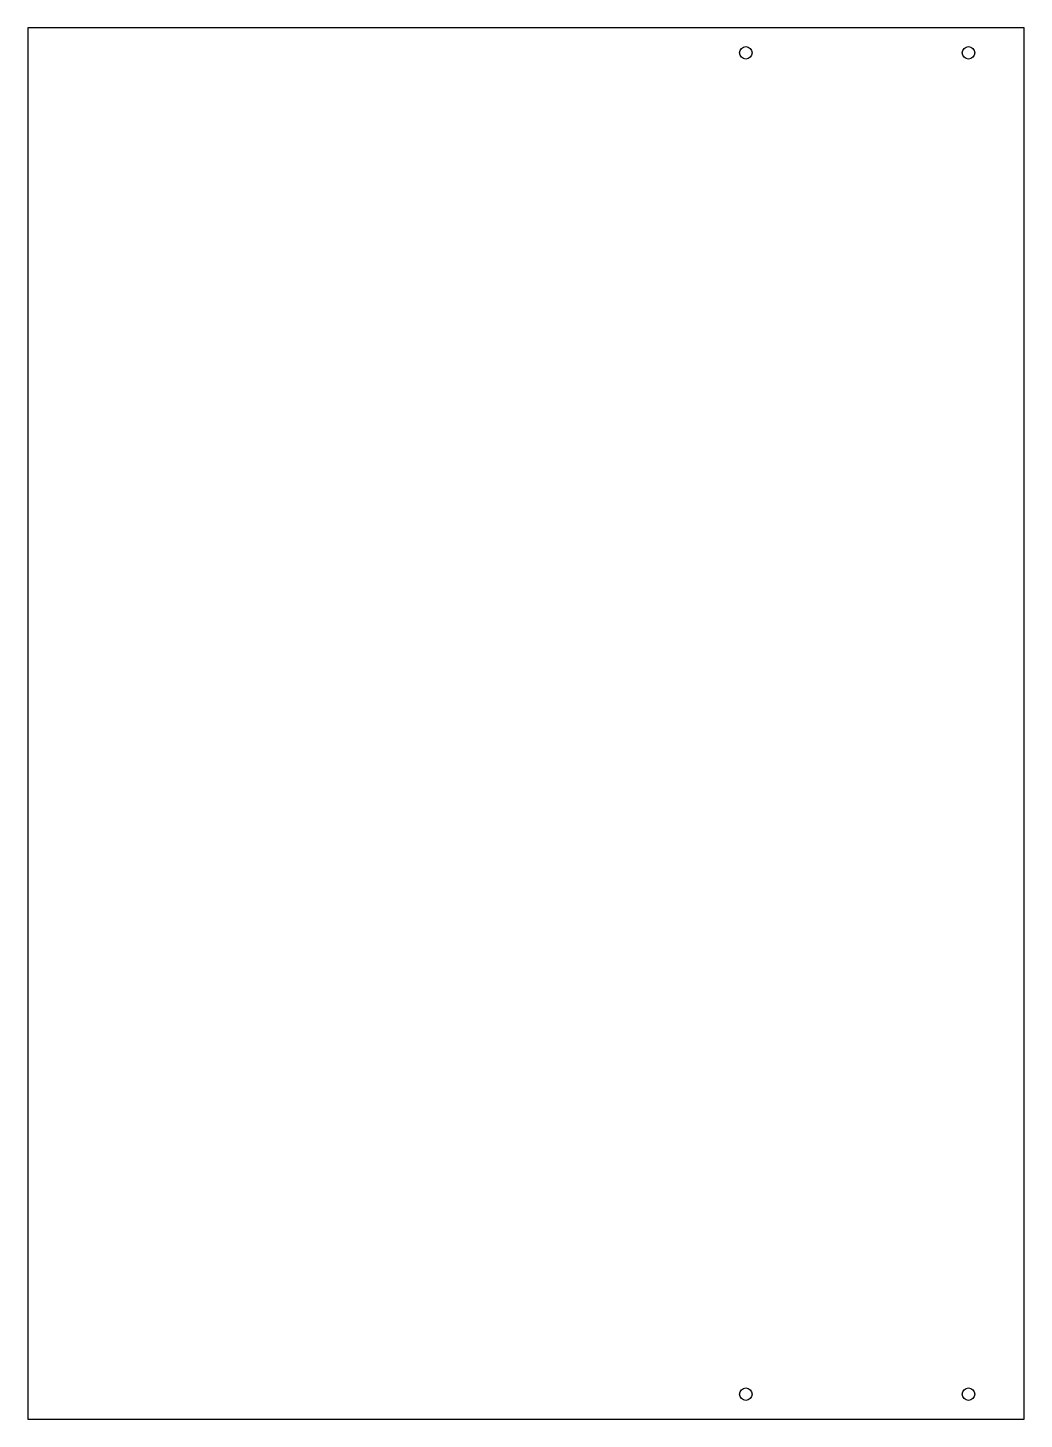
# Model space of a CAD drawing. Extents: x -183 to 175, y -250 to 250.
import ezdxf

# ---------------------------------------------------------------- set-up
doc = ezdxf.new("R2010")
doc.units = 0
doc.layers.add('VISIBLE', color=7, linetype='CONTINUOUS')

msp = doc.modelspace()

# ---------------------------------------------------------------- linework, layer by layer
at = {"layer": 'VISIBLE'}
for p, q in [((175.5, 250), (-182.5, 250)), ((-182.5, 250), (-182.5, -250)), ((175.5, -250), (175.5, 250)), ((-182.5, -250), (175.5, -250))]:
    msp.add_line(p, q, dxfattribs=at)
for centre in [(75.5, 241), (155.5, 241), (75.5, -241), (155.5, -241)]:
    msp.add_circle(centre, 2.25, dxfattribs=at)

doc.saveas('drawing.dxf')
